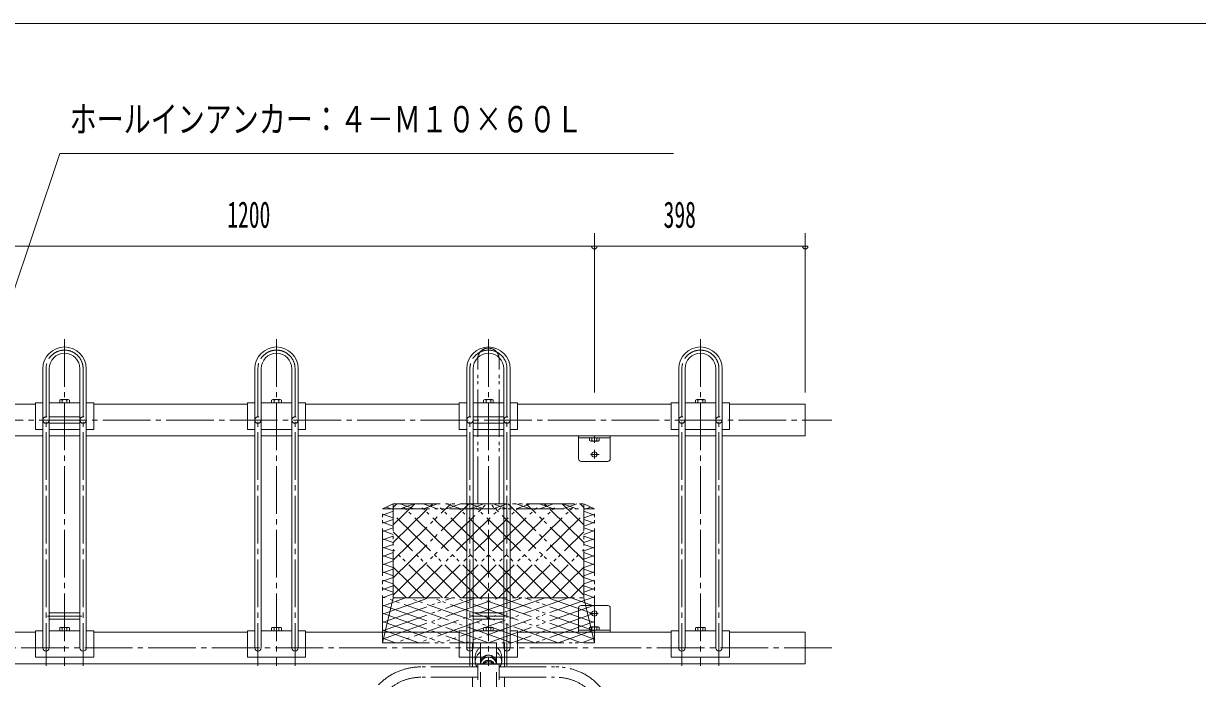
# Model space of a CAD drawing. Units: millimetres, scale not verified. Extents: x -5740 to 5740, y -4020 to 4020.
# Drawn here: x -4339 to -2123, y 2784 to 4020 of the extents above; entities that cross this region are included whole.
import ezdxf
from ezdxf.enums import TextEntityAlignment as Align

# ---------------------------------------------------------------- set-up
doc = ezdxf.new("R2010")
doc.units = ezdxf.units.MM
doc.header["$LTSCALE"] = 10
for name, pattern in [('CHAIN2', [12, 9, -1, 1, -1]), ('DASHED3', [4, 3, -1]), ('DOUBLE_CHAIN2', [12.8, 9, -1, 0.6, -0.6, 0.6, -1])]:
    doc.linetypes.add(name, pattern=pattern)
for name, color, linetype, lineweight in [('0-2_2_0_BOLD', 7, 'Continuous', 18), ('0-3_HIDDEN', 3, 'DASHED3', 18), ('0-4_2_2_CENTER', 3, 'CHAIN2', 18), ('0-5_2_5_DIM', 3, 'Continuous', 18), ('0-7_F_F_', 5, 'Continuous', 18), ('0-8_2-8工区', 6, 'DOUBLE_CHAIN2', 18)]:
    doc.layers.add(name, color=color, linetype=linetype, lineweight=lineweight)
doc.layers.add('0-A_2-D', color=7, linetype='Continuous')
doc.styles.add('ＭＳ ゴシック', font='')
doc.styles.get('ＭＳ ゴシック').set_extended_font_data('MS Gothic')

# ---------------------------------------------------------------- blocks, each defined once
blk = doc.blocks.new('cyc-01h_0')
at = {"layer": '0-8_2-8工区'}
for p, q in [((-20, 1505.14), (-20, 1785.52)), ((20, 1505.14), (20, 1785.52)), ((-200, 1495.5), (-180, 1505.14)), ((-200, 1495.5), (200, 1495.5)), ((-200, 1236.94), (-200, 1495.5)), ((-200, 1483.4), (-180, 1490.68)), ((-200, 1485.32), (-180, 1478.04)), ((-193.17, 1498.8), (-180, 1494)), ((-180, 1362.41), (-37.26, 1505.14)), ((-180, 1464.23), (-139.09, 1505.14)), ((-180, 1328.47), (-3.32, 1505.14)), ((-180, 1396.35), (-71.2, 1505.14)), ((-180, 1498.17), (-173.03, 1505.14)), ((-180, 1430.29), (-105.14, 1505.14)), ((-18.89, 1323.71), (-180, 1484.82)), ((-166.75, 1505.14), (-140.26, 1495.5)), ((-166.74, 1495.5), (-140.25, 1505.14)), ((15.05, 1323.7), (-166.39, 1505.14)), ((-150.82, 1323.71), (30.62, 1505.14)), ((49, 1323.71), (-132.44, 1505.14)), ((-122.9, 1505.14), (-96.4, 1495.5)), ((-122.89, 1495.5), (-96.39, 1505.14)), ((-116.88, 1323.71), (64.56, 1505.14)), ((82.94, 1323.71), (-98.5, 1505.14)), ((-82.94, 1323.71), (98.5, 1505.14)), ((-79.04, 1505.14), (-52.54, 1495.5)), ((-79.03, 1495.5), (-52.53, 1505.14)), ((116.88, 1323.71), (-64.56, 1505.14)), ((-49, 1323.71), (132.44, 1505.14)), ((-35.18, 1505.14), (-8.69, 1495.5)), ((-35.17, 1495.5), (-8.67, 1505.14)), ((150.82, 1323.71), (-30.62, 1505.14)), ((-15.05, 1323.71), (166.38, 1505.14)), ((180, 1328.47), (3.32, 1505.14)), ((35.17, 1495.5), (8.67, 1505.14)), ((35.18, 1505.14), (8.69, 1495.5)), ((18.89, 1323.71), (180, 1484.82)), ((180, 1362.41), (37.26, 1505.14)), ((79.03, 1495.5), (52.53, 1505.14)), ((79.04, 1505.14), (52.54, 1495.5)), ((180, 1396.35), (71.2, 1505.14)), ((122.89, 1495.5), (96.39, 1505.14)), ((122.9, 1505.14), (96.4, 1495.5)), ((180, 1430.29), (105.14, 1505.14)), ((180, 1464.23), (139.09, 1505.14)), ((166.74, 1495.5), (140.25, 1505.14)), ((166.75, 1505.14), (140.26, 1495.5)), ((180, 1498.17), (173.03, 1505.14)), ((180, 1323.71), (180, 1505.14)), ((200, 1495.5), (180, 1505.14)), ((193.17, 1498.8), (180, 1494)), ((200, 1483.4), (180, 1490.68)), ((200, 1485.32), (180, 1478.04)), ((200, 1236.94), (200, 1495.5)), ((-200, 1467.43), (-180, 1474.71)), ((-200, 1469.36), (-180, 1462.08)), ((200, 1467.43), (180, 1474.71)), ((200, 1469.36), (180, 1462.08)), ((-200, 1451.47), (-180, 1458.75)), ((-200, 1453.39), (-180, 1446.11)), ((-200, 1435.51), (-180, 1442.79)), ((-52.83, 1323.71), (-180, 1450.88)), ((52.83, 1323.71), (180, 1450.88)), ((200, 1451.47), (180, 1458.75)), ((200, 1453.39), (180, 1446.11)), ((200, 1435.51), (180, 1442.79)), ((-200, 1437.43), (-180, 1430.15)), ((-200, 1419.54), (-180, 1426.82)), ((-200, 1421.47), (-180, 1414.19)), ((200, 1437.43), (180, 1430.15)), ((200, 1419.54), (180, 1426.82)), ((200, 1421.47), (180, 1414.19)), ((-200, 1403.58), (-180, 1410.86)), ((-200, 1405.51), (-180, 1398.23)), ((-86.77, 1323.71), (-180, 1416.94)), ((86.77, 1323.71), (180, 1416.94)), ((200, 1403.58), (180, 1410.86)), ((200, 1405.51), (180, 1398.23)), ((-200, 1387.62), (-180, 1394.9)), ((-200, 1389.54), (-180, 1382.26)), ((-200, 1371.66), (-180, 1378.94)), ((-120.71, 1323.71), (-180, 1383)), ((120.71, 1323.71), (180, 1383)), ((200, 1387.62), (180, 1394.9)), ((200, 1389.54), (180, 1382.26)), ((200, 1371.66), (180, 1378.94)), ((-200, 1373.58), (-180, 1366.3)), ((-200, 1355.69), (-180, 1362.97)), ((-200, 1357.62), (-180, 1350.34)), ((200, 1373.58), (180, 1366.3)), ((200, 1355.69), (180, 1362.97)), ((200, 1357.62), (180, 1350.34)), ((-200, 1339.73), (-180, 1347.01)), ((-200, 1341.66), (-180, 1334.38)), ((-200, 1323.77), (-180, 1331.05)), ((-154.65, 1323.71), (-180, 1349.05)), ((154.65, 1323.71), (180, 1349.05)), ((200, 1339.73), (180, 1347.01)), ((200, 1341.66), (180, 1334.38)), ((200, 1323.77), (180, 1331.05)), ((43.86, 1236.94), (-200, 1325.69)), ((-200, 1307.81), (-156.32, 1323.71)), ((-200, 1275.88), (-68.6, 1323.71)), ((-200, 1291.84), (-112.46, 1323.71)), ((-200, 1259.92), (-24.75, 1323.71)), ((-200, 1243.96), (19.11, 1323.7)), ((-200, 1309.73), (0, 1236.94)), ((-180, 1323.71), (180, 1323.71)), ((62.97, 1323.71), (-175.43, 1236.94)), ((87.71, 1236.94), (-150.68, 1323.71)), ((106.82, 1323.71), (-131.57, 1236.94)), ((131.57, 1236.94), (-106.83, 1323.71)), ((150.68, 1323.71), (-87.71, 1236.94)), ((175.43, 1236.94), (-62.97, 1323.71)), ((200, 1325.69), (-43.86, 1236.94)), ((200, 1243.96), (-19.11, 1323.71)), ((200, 1309.73), (0, 1236.94)), ((200, 1259.92), (24.75, 1323.71)), ((200, 1275.88), (68.6, 1323.71)), ((200, 1291.84), (112.46, 1323.71)), ((200, 1307.81), (156.32, 1323.71)), ((200, 1236.94), (180, 1323.71)), ((-200, 1293.77), (-43.86, 1236.94)), ((200, 1293.77), (43.86, 1236.94)), ((-200, 1277.81), (-87.71, 1236.94)), ((200, 1277.81), (87.71, 1236.94)), ((-200, 1261.84), (-131.57, 1236.94)), ((-200, 1245.88), (-175.43, 1236.94)), ((200, 1261.84), (131.57, 1236.94)), ((200, 1245.88), (175.43, 1236.94)), ((-200, 1236.94), (200, 1236.94)), ((-30, 1190.32), (-30, 1236.94)), ((-15, 1195.32), (-15, 1236.94)), ((15, 1195.32), (15, 1236.94)), ((30, 1190.32), (30, 1236.94)), ((-25, 1200.89), (-25, 1210.17)), ((25, 1200.89), (25, 1210.17)), ((-20, 1190.32), (-127.4, 1190.32)), ((-20, 1195.32), (20, 1195.32)), ((-20, 1165.32), (-20, 1195.32)), ((-15, 1151.55), (-15, 1180.32)), ((15, 1151.55), (15, 1180.32)), ((20, 1165.32), (20, 1195.32)), ((20, 1190.32), (127.4, 1190.32)), ((-20, 1170.32), (-127.4, 1170.32)), ((-30, 1150.12), (-30, 1170.32)), ((20, 1170.32), (127.4, 1170.32)), ((30, 1150.12), (30, 1170.32))]:
    blk.add_line(p, q, dxfattribs=at)
blk.add_lwpolyline([(-200, 1236.94), (-180, 1323.71), (-180, 1505.14), (180, 1505.14)], dxfattribs=at)
for centre, radius, start, end in [((0, 1785.52), 20, 0, 180), ((0, 1208.32), 25.07, 126.75249, 175.75458), ((0, 1199.04), 25.07, 126.75249, 175.75458), ((0, 1208.32), 25.07, 4.24542, 53.24751), ((0, 1199.04), 25.07, 4.24542, 53.24751), ((0, 1202.75), 25.07, 184.24712, 209.71584), ((0, 1197.92), 15.04, 4.25383, 175.74617), ((0, 1194.21), 15.04, 4.25383, 175.74617), ((0, 1191.07), 12, 20.76015, 159.23985), ((0, 1188.28), 12, 35.90829, 144.09171), ((0, 1202.75), 25.07, 330.28416, 355.75288), ((-127.4, 1080.32), 110, 90, 150.9888), ((127.4, 1080.32), 110, 29.0112, 90), ((-127.4, 1080.32), 90, 90, 150.9888), ((127.4, 1080.32), 90, 29.0112, 90)]:
    blk.add_arc(centre, radius, start, end, dxfattribs=at)

msp = doc.modelspace()

# ---------------------------------------------------------------- linework, layer by layer
at = {"layer": '0-2_2_0_BOLD'}
for p, q in [((-4302.3, 3368.41), (-4302.3, 2841.4)), ((-4290.3, 3368.41), (-4290.3, 2841.4)), ((-4232.3, 3368.41), (-4232.3, 2841.4)), ((-4220.3, 3368.41), (-4220.3, 2841.4)), ((-3902.3, 3368.41), (-3902.3, 2841.4)), ((-3890.3, 3368.41), (-3890.3, 2841.4)), ((-3832.3, 3368.41), (-3832.3, 2841.4)), ((-3820.3, 3368.41), (-3820.3, 2841.4)), ((-3502.3, 3368.41), (-3502.3, 2841.4)), ((-3490.3, 3368.41), (-3490.3, 2841.4)), ((-3432.3, 3368.41), (-3432.3, 2841.4)), ((-3420.3, 3368.41), (-3420.3, 2841.4)), ((-3102.3, 3368.41), (-3102.3, 2841.4)), ((-3090.3, 3368.41), (-3090.3, 2841.4)), ((-3032.3, 3368.41), (-3032.3, 2841.4)), ((-3020.3, 3368.41), (-3020.3, 2841.4)), ((-4316.3, 3301.4), (-4606.3, 3301.4)), ((-4316.3, 3253.71), (-4316.3, 3303.7)), ((-4316.3, 3303.7), (-4302.3, 3303.7)), ((-4290.3, 3303.7), (-4232.3, 3303.7)), ((-4270.5, 3309.21), (-4270.5, 3303.7)), ((-4268.2, 3310.1), (-4254.4, 3310.1)), ((-4265.9, 3303.7), (-4265.9, 3309.21)), ((-4256.7, 3303.7), (-4256.7, 3309.21)), ((-4252.1, 3303.7), (-4252.1, 3309.21)), ((-3916.3, 3301.4), (-4206.3, 3301.4)), ((-3916.3, 3303.7), (-3902.3, 3303.7)), ((-3916.3, 3253.71), (-3916.3, 3303.7)), ((-3890.3, 3303.7), (-3832.3, 3303.7)), ((-3870.5, 3309.21), (-3870.5, 3303.7)), ((-3868.2, 3310.1), (-3854.4, 3310.1)), ((-3865.9, 3303.7), (-3865.9, 3309.21)), ((-3856.7, 3303.7), (-3856.7, 3309.21)), ((-3852.1, 3303.7), (-3852.1, 3309.21)), ((-3516.3, 3301.4), (-3806.3, 3301.4)), ((-3516.3, 3303.7), (-3502.3, 3303.7)), ((-3490.3, 3303.7), (-3432.3, 3303.7)), ((-3470.5, 3309.21), (-3470.5, 3303.7)), ((-3468.2, 3310.1), (-3454.4, 3310.1)), ((-3465.9, 3303.7), (-3465.9, 3309.21)), ((-3456.7, 3303.7), (-3456.7, 3309.21)), ((-3452.1, 3303.7), (-3452.1, 3309.21)), ((-3116.3, 3301.4), (-3406.3, 3301.4)), ((-3116.3, 3303.7), (-3102.3, 3303.7)), ((-3116.3, 3253.71), (-3116.3, 3303.7)), ((-3090.3, 3303.7), (-3032.3, 3303.7)), ((-3070.5, 3309.21), (-3070.5, 3303.7)), ((-3068.2, 3310.1), (-3054.4, 3310.1)), ((-3065.9, 3303.7), (-3065.9, 3309.21)), ((-3056.7, 3303.7), (-3056.7, 3309.21)), ((-3052.1, 3303.7), (-3052.1, 3309.21)), ((-2863.3, 3301.4), (-3006.3, 3301.4)), ((-2863.3, 3241.4), (-2863.3, 3301.4)), ((-4232.3, 3277.4), (-4290.3, 3277.4)), ((-4232.3, 3265.4), (-4290.3, 3265.4)), ((-3432.3, 3277.4), (-3490.3, 3277.4)), ((-3432.3, 3265.4), (-3490.3, 3265.4)), ((-4620.3, 3241.4), (-4302.3, 3241.4)), ((-4302.3, 3253.71), (-4316.3, 3253.71)), ((-4232.3, 3253.71), (-4290.3, 3253.71)), ((-4290.3, 3241.4), (-4232.3, 3241.4)), ((-4220.3, 3241.4), (-3902.3, 3241.4)), ((-3902.3, 3253.71), (-3916.3, 3253.71)), ((-3832.3, 3253.71), (-3890.3, 3253.71)), ((-3890.3, 3241.4), (-3832.3, 3241.4)), ((-3820.3, 3241.4), (-3502.3, 3241.4)), ((-3432.3, 3253.71), (-3490.3, 3253.71)), ((-3490.3, 3241.4), (-3432.3, 3241.4)), ((-3420.3, 3241.4), (-3102.3, 3241.4)), ((-3291.3, 3198.41), (-3291.3, 3241.4)), ((-3291.3, 3238.2), (-3231.3, 3238.2)), ((-3270.5, 3238.2), (-3270.5, 3232.7)), ((-3265.9, 3238.2), (-3265.9, 3232.7)), ((-3256.7, 3238.2), (-3256.7, 3232.7)), ((-3252.1, 3232.7), (-3252.1, 3238.2)), ((-3231.3, 3198.41), (-3231.3, 3241.4)), ((-3102.3, 3253.71), (-3116.3, 3253.71)), ((-3032.3, 3253.71), (-3090.3, 3253.71)), ((-3090.3, 3241.4), (-3032.3, 3241.4)), ((-3020.3, 3241.4), (-2863.3, 3241.4)), ((-3254.4, 3231.8), (-3268.2, 3231.8)), ((-3286.3, 3193.4), (-3236.3, 3193.4)), ((-4232.3, 2907.4), (-4290.3, 2907.4)), ((-3432.3, 2907.4), (-3490.3, 2907.4)), ((-3291.3, 2916.4), (-3291.3, 2871.41)), ((-3236.3, 2921.41), (-3286.3, 2921.41)), ((-3231.3, 2916.4), (-3231.3, 2871.41)), ((-4232.3, 2895.4), (-4290.3, 2895.4)), ((-3432.3, 2895.4), (-3490.3, 2895.4)), ((-3268.2, 2881), (-3254.4, 2881)), ((-4316.3, 2871.41), (-4606.3, 2871.41)), ((-4316.3, 2873.71), (-4302.3, 2873.71)), ((-4316.3, 2823.7), (-4316.3, 2873.71)), ((-4290.3, 2873.71), (-4232.3, 2873.71)), ((-4270.5, 2879.2), (-4270.5, 2873.71)), ((-4268.2, 2880.11), (-4254.4, 2880.11)), ((-4265.9, 2873.71), (-4265.9, 2879.2)), ((-4256.7, 2873.71), (-4256.7, 2879.2)), ((-4252.1, 2873.71), (-4252.1, 2879.2)), ((-4220.3, 2873.71), (-4206.3, 2873.71)), ((-4206.3, 2823.7), (-4206.3, 2873.71)), ((-3916.3, 2871.41), (-4206.3, 2871.41)), ((-3890.3, 2873.71), (-3832.3, 2873.71)), ((-3870.5, 2879.2), (-3870.5, 2873.71)), ((-3868.2, 2880.11), (-3854.4, 2880.11)), ((-3865.9, 2873.71), (-3865.9, 2879.2)), ((-3856.7, 2873.71), (-3856.7, 2879.2)), ((-3852.1, 2873.71), (-3852.1, 2879.2)), ((-3820.3, 2873.71), (-3806.3, 2873.71)), ((-3806.3, 2823.7), (-3806.3, 2873.71)), ((-3516.3, 2871.41), (-3806.3, 2871.41)), ((-3516.3, 2873.71), (-3502.3, 2873.71)), ((-3516.3, 2823.7), (-3516.3, 2873.71)), ((-3490.3, 2873.71), (-3432.3, 2873.71)), ((-3470.5, 2879.2), (-3470.5, 2873.71)), ((-3468.2, 2880.11), (-3454.4, 2880.11)), ((-3465.9, 2873.71), (-3465.9, 2879.2)), ((-3456.7, 2873.71), (-3456.7, 2879.2)), ((-3452.1, 2873.71), (-3452.1, 2879.2)), ((-3420.3, 2873.71), (-3406.3, 2873.71)), ((-3406.3, 2823.7), (-3406.3, 2873.71)), ((-3116.3, 2871.41), (-3406.3, 2871.41)), ((-3231.3, 2874.6), (-3291.3, 2874.6)), ((-3270.5, 2880.11), (-3270.5, 2874.6)), ((-3265.9, 2874.6), (-3265.9, 2880.11)), ((-3256.7, 2874.6), (-3256.7, 2880.11)), ((-3252.1, 2874.6), (-3252.1, 2880.11)), ((-3090.3, 2873.71), (-3032.3, 2873.71)), ((-3070.5, 2879.2), (-3070.5, 2873.71)), ((-3068.2, 2880.11), (-3054.4, 2880.11)), ((-3065.9, 2873.71), (-3065.9, 2879.2)), ((-3056.7, 2873.71), (-3056.7, 2879.2)), ((-3052.1, 2873.71), (-3052.1, 2879.2)), ((-3020.3, 2873.71), (-3006.3, 2873.71)), ((-3006.3, 2823.7), (-3006.3, 2873.71)), ((-4206.3, 2823.7), (-4316.3, 2823.7)), ((-3406.3, 2823.7), (-3516.3, 2823.7))]:
    msp.add_line(p, q, dxfattribs=at)
for points in [[(-4220.3, 3253.71), (-4206.3, 3253.71), (-4206.3, 3303.7), (-4220.3, 3303.7)], [(-3820.3, 3253.71), (-3806.3, 3253.71), (-3806.3, 3303.7), (-3820.3, 3303.7)], [(-3502.3, 3253.71), (-3516.3, 3253.71), (-3516.3, 3303.7)], [(-3420.3, 3253.71), (-3406.3, 3253.71), (-3406.3, 3303.7), (-3420.3, 3303.7)], [(-3020.3, 3253.71), (-3006.3, 3253.71), (-3006.3, 3303.7), (-3020.3, 3303.7)], [(-4716.3, 2871.41), (-4859.3, 2871.41), (-4859.3, 2811.4), (-2863.3, 2811.4), (-2863.3, 2871.41), (-3006.3, 2871.41)], [(-3806.3, 2823.7), (-3916.3, 2823.7), (-3916.3, 2873.71), (-3902.3, 2873.71)], [(-3006.3, 2823.7), (-3116.3, 2823.7), (-3116.3, 2873.71), (-3102.3, 2873.71)]]:
    msp.add_lwpolyline(points, dxfattribs=at)
for centre in [(-3261.3, 3206.41), (-3261.3, 2906.4)]:
    msp.add_circle(centre, 5, dxfattribs=at)
for centre, radius, start, end in [((-4261.3, 3368.41), 41, 0, 180), ((-4261.3, 3368.41), 29, 0, 180), ((-3861.3, 3368.41), 41, 0, 180), ((-3861.3, 3368.41), 29, 0, 180), ((-3461.3, 3368.41), 41, 0, 180), ((-3461.3, 3368.41), 29, 0, 180), ((-3061.3, 3368.41), 41, 0, 180), ((-3061.3, 3368.41), 29, 0, 180), ((-4268.2, 3306.7), 3.4, 47.29999, 132.7), ((-4261.3, 3297.9), 12.2, 67.89999, 112.09999), ((-4254.4, 3306.7), 3.4, 47.29999, 132.7), ((-3868.2, 3306.7), 3.4, 47.29999, 132.7), ((-3861.3, 3297.9), 12.2, 67.89999, 112.09999), ((-3854.4, 3306.7), 3.4, 47.29999, 132.7), ((-3468.2, 3306.7), 3.4, 47.29999, 132.7), ((-3461.3, 3297.9), 12.2, 67.89999, 112.09999), ((-3454.4, 3306.7), 3.4, 47.29999, 132.7), ((-3068.2, 3306.7), 3.4, 47.29999, 132.7), ((-3061.3, 3297.9), 12.2, 67.89999, 112.09999), ((-3054.4, 3306.7), 3.4, 47.29999, 132.7), ((-3268.2, 3235.2), 3.4, 227.29999, 312.70001), ((-3261.3, 3244), 12.2, 247.89999, 292.09998), ((-3254.4, 3235.2), 3.4, 227.29999, 312.70001), ((-3286.3, 3198.41), 5, 180, 270), ((-3236.3, 3198.41), 5, 270, 0), ((-3286.3, 2916.4), 5, 90, 180), ((-3236.3, 2916.4), 5, 0, 90), ((-3268.2, 2877.6), 3.4, 47.29999, 132.7), ((-3261.3, 2868.8), 12.2, 67.89999, 112.09999), ((-3254.4, 2877.6), 3.4, 47.29999, 132.7), ((-4268.2, 2876.7), 3.4, 47.29999, 132.7), ((-4261.3, 2867.91), 12.2, 67.89999, 112.09999), ((-4254.4, 2876.7), 3.4, 47.29999, 132.7), ((-3868.2, 2876.7), 3.4, 47.29999, 132.7), ((-3861.3, 2867.91), 12.2, 67.89999, 112.09999), ((-3854.4, 2876.7), 3.4, 47.29999, 132.7), ((-3468.2, 2876.7), 3.4, 47.29999, 132.7), ((-3461.3, 2867.91), 12.2, 67.89999, 112.09999), ((-3454.4, 2876.7), 3.4, 47.29999, 132.7), ((-3068.2, 2876.7), 3.4, 47.29999, 132.7), ((-3061.3, 2867.91), 12.2, 67.89999, 112.09999), ((-3054.4, 2876.7), 3.4, 47.29999, 132.7), ((-4296.3, 2841.4), 6, 180, 0), ((-4226.3, 2841.4), 6, 180, 0), ((-3896.3, 2841.4), 6, 180, 0), ((-3826.3, 2841.4), 6, 180, 0), ((-3496.3, 2841.4), 6, 180, 0), ((-3426.3, 2841.4), 6, 180, 0), ((-3096.3, 2841.4), 6, 180, 0), ((-3026.3, 2841.4), 6, 180, 0)]:
    msp.add_arc(centre, radius, start, end, dxfattribs=at)
at = {"layer": '0-3_HIDDEN'}
for centre in [(-4296.3, 3271.4), (-4226.3, 3271.4), (-3896.3, 3271.4), (-3826.3, 3271.4), (-3496.3, 3271.4), (-3426.3, 3271.4), (-3096.3, 3271.4), (-3026.3, 3271.4)]:
    msp.add_circle(centre, 6, dxfattribs=at)
at = {"layer": '0-4_2_2_CENTER'}
for p, q in [((-4261.3, 3424.4), (-4261.3, 2807.4)), ((-3861.3, 3424.4), (-3861.3, 2807.4)), ((-3461.3, 3424.4), (-3461.3, 2807.4)), ((-3061.3, 3424.4), (-3061.3, 2807.4)), ((-4296.3, 3368.41), (-4296.3, 2807.4)), ((-4226.3, 3368.41), (-4226.3, 2807.4)), ((-3896.3, 3368.41), (-3896.3, 2807.4)), ((-3826.3, 3368.41), (-3826.3, 2807.4)), ((-3496.3, 3368.41), (-3496.3, 2807.4)), ((-3426.3, 3368.41), (-3426.3, 2807.4)), ((-3096.3, 3368.41), (-3096.3, 2807.4)), ((-3026.3, 3368.41), (-3026.3, 2807.4)), ((-4909.3, 3271.41), (-2813.3, 3271.41)), ((-3261.3, 3228.3), (-3261.3, 3242.2)), ((-3261.3, 3198.6), (-3261.3, 3215.11)), ((-3268.6, 3206.41), (-3252.4, 3206.41)), ((-3254, 2906.4), (-3270.2, 2906.4)), ((-3261.3, 2914.2), (-3261.3, 2897.7)), ((-4228.9, 2901.4), (-4293.5, 2901.4)), ((-3428.9, 2901.4), (-3493.5, 2901.4)), ((-3261.3, 2884.5), (-3261.3, 2870.6)), ((-2813.3, 2841.41), (-4909.3, 2841.41))]:
    msp.add_line(p, q, dxfattribs=at)
for centre in [(-4261.3, 3368.41), (-3861.3, 3368.41), (-3461.3, 3368.41), (-3061.3, 3368.41)]:
    msp.add_arc(centre, 35, 0, 180, dxfattribs=at)
at = {"layer": '0-5_2_5_DIM'}
for p, q in [((-4270.5, 3774.4), (-3111.8, 3774.4)), ((-3261.3, 3323.35), (-3261.3, 3624.41)), ((-2863.3, 3323.35), (-2863.3, 3624.41)), ((-4859.3, 3599.4), (-2863.3, 3599.4)), ((-3256.3, 3599.4), (-3266.3, 3599.4)), ((-2858.3, 3599.4), (-2868.3, 3599.4))]:
    msp.add_line(p, q, dxfattribs=at)
msp.add_lwpolyline([(-4270.5, 3774.4), (-4459.7, 3211.14), (-4418.2, 3273.64)], dxfattribs=at)
for centre in [(-3261.3, 3599.4), (-2863.3, 3599.4)]:
    msp.add_arc(centre, 5, 180, 0, dxfattribs=at)
at = {"layer": '0-7_F_F_'}
msp.add_line((-5740, 4020), (5740, 4020), dxfattribs=at)

# ---------------------------------------------------------------- block references
at = {"layer": '0-A_2-D', "yscale": 0.978}
msp.add_blockref('cyc-01h_0', (-3461.3, 1641.41), dxfattribs=at)

# ---------------------------------------------------------------- texts
at = {"layer": '0-5_2_5_DIM', "color": 7, "style": 'ＭＳ ゴシック'}
for s, width, p in [('ホールインアンカー：４－Ｍ１０×６０Ｌ', 0.75, (-4251.8, 3799.45)), ('1200', 0.6, (-3954.3, 3619.4)), ('398', 0.6, (-3130.8, 3619.4))]:
    msp.add_text(s, height=49.85, dxfattribs=dict(at, width=width)).set_placement(p, align=Align.BOTTOM_LEFT)

doc.saveas('drawing.dxf')
